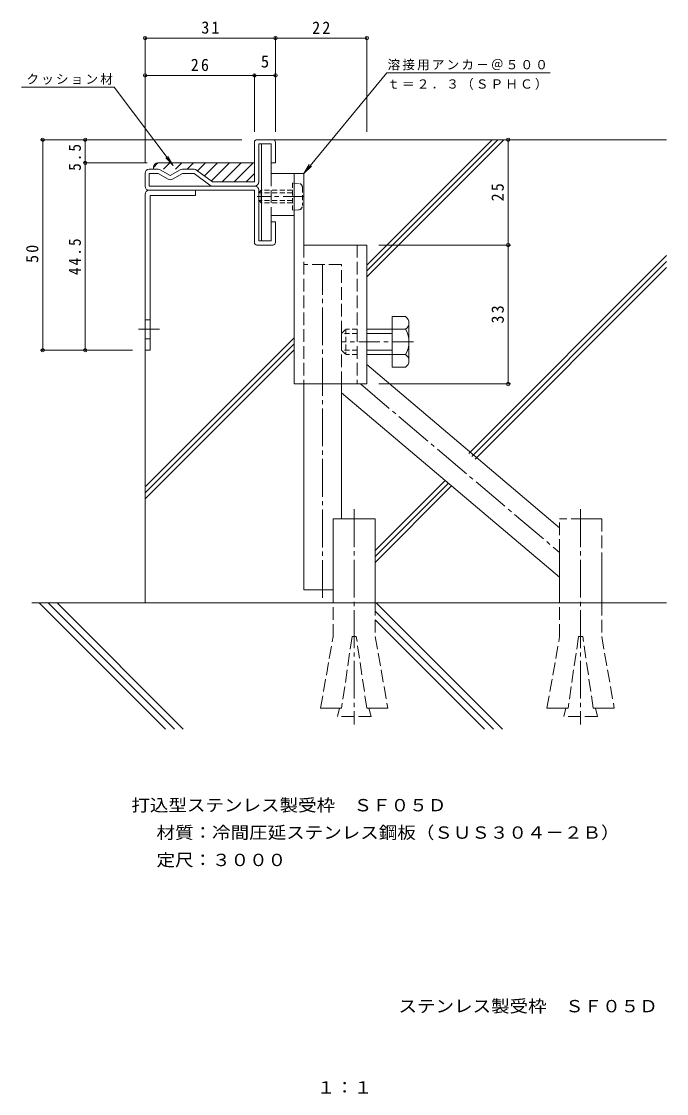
# Model space of a CAD drawing. Units: millimetres, scale not verified. Extents: x -91 to 62, y -133 to 121.
import ezdxf
from ezdxf.enums import TextEntityAlignment as Align

# ---------------------------------------------------------------- set-up
doc = ezdxf.new("R2010")
doc.units = ezdxf.units.MM
doc.header["$PDMODE"] = 32
doc.header["$PDSIZE"] = 0.8
for name, pattern in [('CHAIN1', [8, 5, -1, 1, -1]), ('CHAIN2', [12, 9, -1, 1, -1]), ('DASHED1', [1.8, 1.2, -0.6]), ('DASHED3', [4, 3, -1])]:
    doc.linetypes.add(name, pattern=pattern)
for name, color, linetype, lineweight in [('0-1_躯体', 2, 'Continuous', 18), ('0-4_その他', 7, 'Continuous', 18), ('0-5_寸法', 7, 'Continuous', 18), ('0-6_ハッチ', 6, 'DASHED3', 18), ('0-7', 7, 'Continuous', 18), ('0-9', 4, 'Continuous', 18), ('0-A', 3, 'Continuous', 18)]:
    doc.layers.add(name, color=color, linetype=linetype, lineweight=lineweight)
doc.layers.add('D-5', color=2, linetype='Continuous')
doc.layers.add('F-4_F-4ﾚｲﾔ', color=2, linetype='Continuous')
doc.styles.add('ＭＳ ゴシック', font='')
doc.styles.get('ＭＳ ゴシック').set_extended_font_data('MS Gothic')

msp = doc.modelspace()

# ---------------------------------------------------------------- linework, layer by layer
at = {"layer": '0-1_躯体'}
for p, q in [((-35.486, 92.522), (-35.486, 83.122)), ((-34.886, 93.122), (-31.086, 93.122)), ((-31.486, 92.122), (-34.486, 92.122)), ((-34.486, 83.122), (-34.486, 92.122)), ((-30.486, 92.522), (-30.486, 87.622)), ((-61.483, 82.122), (-61.483, 85.122)), ((-58.352, 86.122), (-60.483, 86.122)), ((-60.483, 82.122), (-60.483, 85.122)), ((-58.352, 85.122), (-60.483, 85.122)), ((-55.986, 83.756), (-58.352, 85.122)), ((-57.852, 85.988), (-55.486, 84.622)), ((-53.12, 85.988), (-55.486, 84.622)), ((-54.986, 83.756), (-52.62, 85.122)), ((-49.816, 86.122), (-52.62, 86.122)), ((-49.82, 85.122), (-52.62, 85.122)), ((-46.086, 82.322), (-49.82, 85.122)), ((-49.222, 85.924), (-45.486, 83.122)), ((-60.483, 82.122), (-35.486, 82.122)), ((-35.486, 83.122), (-45.486, 83.122)), ((-61.483, 80.122), (-61.483, 43.122)), ((-60.483, 81.122), (-35.486, 81.122)), ((-49.483, 81.122), (-49.483, 79.922)), ((-35.486, 68.722), (-35.486, 81.122)), ((-34.486, 81.122), (-34.486, 69.122)), ((-30.486, 73.622), (-31.486, 73.622)), ((-31.486, 69.122), (-31.486, 73.622)), ((-30.486, 68.722), (-30.486, 73.622)), ((-31.486, 69.122), (-34.486, 69.122)), ((-34.886, 68.122), (-31.086, 68.122)), ((-60.283, 50.372), (-61.483, 50.372)), ((-60.283, 45.872), (-61.483, 45.872)), ((-60.283, 43.122), (-61.483, 43.122))]:
    msp.add_line(p, q, dxfattribs=at)
at = {"layer": '0-1_躯体', "linetype": 'CHAIN1'}
msp.add_line((-58.075, 48.122), (-63.567, 48.122), dxfattribs=at)
at = {"layer": '0-1_躯体'}
for points in [[(-30.486, 87.622), (-31.486, 87.622), (-31.486, 92.122)], [(-49.483, 79.922), (-60.283, 79.922), (-60.283, 43.122)]]:
    msp.add_lwpolyline(points, dxfattribs=at)
for centre, radius, start, end in [((-34.886, 92.522), 0.6, 90, 180), ((-31.086, 92.522), 0.6, 0, 90), ((-60.483, 85.122), 1, 90, 180), ((-58.352, 85.122), 1, 59.99997, 90), ((-52.62, 85.122), 1, 90, 120.00003), ((-49.816, 85.132), 0.99, 53.12967, 90), ((-60.483, 82.122), 1, 180, 270), ((-55.486, 84.622), 1, 239.99997, 300.00003), ((-45.486, 83.122), 1, 233.13025, 270), ((-35.486, 83.122), 1, 270, 0), ((-35.486, 81.122), 1, 0, 90), ((-60.483, 80.122), 1, 90, 180), ((-34.886, 68.722), 0.6, 180, 270), ((-31.086, 68.722), 0.6, 270, 0)]:
    msp.add_arc(centre, radius, start, end, dxfattribs=at)
at = {"layer": '0-4_その他'}
for p, q in [((-30.486, 117.274), (-8.786, 117.274)), ((-8.786, 117.574), (-8.786, 95.022)), ((-61.486, 87.622), (-61.486, 108.696)), ((-61.486, 108.396), (-35.486, 108.396)), ((-35.486, 95.022), (-35.486, 108.696)), ((-35.486, 108.396), (-30.486, 108.396)), ((-30.486, 95.022), (-30.486, 108.696)), ((-38.462, 93.122), (-86.401, 93.122)), ((-85.801, 43.122), (-85.801, 93.122)), ((-5.951, 68.122), (25.391, 68.122)), ((-64.488, 43.122), (-86.401, 43.122)), ((-5.951, 35.122), (25.391, 35.122))]:
    msp.add_line(p, q, dxfattribs=at)
msp.add_lwpolyline([(24.791, 35.122), (24.791, 68.122), (24.791, 93.122)], dxfattribs=at)
for p in [(-30.486, 117.274), (-8.786, 117.274), (-61.486, 108.396), (-35.486, 108.396), (-30.486, 108.396), (-85.801, 93.122), (24.791, 93.122), (24.791, 68.122), (-85.801, 43.122), (24.791, 35.122)]:
    msp.add_point(p, dxfattribs=at)
at = {"layer": '0-5_寸法'}
for p, q in [((-54.807, 87.028), (-56.04, 89.203)), ((-23.786, 85.122), (-22.459, 87.24)), ((-23.786, 85.122), (-21.956, 86.825))]:
    msp.add_line(p, q, dxfattribs=at)
for points in [[(-23.786, 85.122), (-4.031, 109.037), (34.807, 109.037)], [(-90.854, 105.627), (-68.852, 105.627), (-54.807, 87.028), (-56.561, 88.81)]]:
    msp.add_lwpolyline(points, dxfattribs=at)
at = {"layer": '0-6_ハッチ', "linetype": 'Continuous'}
for p, q in [((-31.086, 93.122), (62.432, 93.122)), ((20.958, 93.122), (-8.786, 63.377)), ((22.372, 93.122), (-8.786, 61.963)), ((23.787, 93.122), (-8.786, 60.548)), ((62.432, 65.601), (15.413, 18.581)), ((62.432, 64.187), (16.179, 17.934)), ((62.432, 62.773), (16.945, 17.286)), ((-26.087, 46.077), (-61.487, 10.677)), ((-26.087, 44.663), (-61.487, 9.262)), ((-61.487, 44.112), (-61.487, -16.878)), ((-26.087, 43.248), (-61.487, 7.848)), ((-8.786, 39.713), (37.014, 0.998)), ((-23.786, -13.731), (-23.786, 35.122)), ((-14.786, 3.122), (-14.786, 35.122)), ((-14.786, 33.001), (37.014, -10.787)), ((9.826, 12.195), (-6.786, -4.418)), ((10.593, 11.547), (-6.786, -5.832)), ((11.359, 10.899), (-6.786, -7.246)), ((-6.786, 3.122), (-6.786, -16.878)), ((42.729, 3.122), (47.013, 3.122)), ((37.014, -16.878), (37.014, -4.743)), ((47.013, -7.197), (47.013, -16.878)), ((-16.786, -13.731), (-23.786, -13.731)), ((62.432, -16.878), (-88.375, -16.878)), ((-86.631, -16.878), (-56.631, -46.878)), ((-84.509, -16.878), (-54.509, -46.878)), ((-82.388, -16.878), (-52.388, -46.878)), ((-6.588, -16.878), (23.412, -46.878)), ((-6.786, -18.801), (21.291, -46.878)), ((-6.786, -20.922), (19.17, -46.878))]:
    msp.add_line(p, q, dxfattribs=at)
at = {"layer": '0-6_ハッチ'}
for p, q in [((-14.786, 63.534), (-23.786, 63.534)), ((-14.786, 35.122), (-14.786, 63.534)), ((42.729, 3.122), (37.014, 3.122)), ((37.014, -4.743), (37.014, 3.122)), ((47.013, 3.122), (47.013, -7.197)), ((-16.786, -24.878), (-16.786, -16.878)), ((-6.786, -16.878), (-6.786, -24.878)), ((37.014, -24.878), (37.014, -16.878)), ((47.013, -16.878), (47.013, -24.878)), ((-19.786, -41.878), (-16.786, -24.878)), ((-12.286, -24.878), (-14.786, -41.878)), ((-12.286, -24.878), (-11.286, -24.878)), ((-8.786, -41.878), (-11.286, -24.878)), ((-6.786, -24.878), (-3.786, -41.878)), ((34.013, -41.878), (37.014, -24.878)), ((41.513, -24.878), (39.014, -41.878)), ((41.513, -24.878), (42.514, -24.878)), ((45.014, -41.878), (42.514, -24.878)), ((47.013, -24.878), (50.014, -41.878)), ((-15.286, -41.878), (-15.786, -43.878)), ((-6.786, -41.878), (-8.786, -41.878)), ((-8.286, -41.878), (-7.786, -43.878)), ((-3.786, -41.878), (-6.786, -41.878)), ((37.014, -41.878), (34.013, -41.878)), ((39.014, -41.878), (37.014, -41.878)), ((38.514, -41.878), (38.014, -43.878)), ((47.013, -41.878), (45.014, -41.878)), ((45.513, -41.878), (46.014, -43.878)), ((50.014, -41.878), (47.013, -41.878)), ((-7.786, -43.878), (-15.786, -43.878)), ((46.014, -43.878), (38.014, -43.878))]:
    msp.add_line(p, q, dxfattribs=at)
at = {"layer": '0-6_ハッチ', "linetype": 'CHAIN2'}
for p, q in [((-19.286, -15.68), (-19.286, 63.534)), ((-10.325, 35.122), (37.014, -4.894)), ((-11.786, 5.397), (-11.786, -45.749)), ((42.014, 5.397), (42.014, -45.749))]:
    msp.add_line(p, q, dxfattribs=at)
at = {"layer": '0-6_ハッチ', "linetype": 'Continuous'}
msp.add_lwpolyline([(-16.786, -16.878), (-16.786, 3.122), (-6.786, 3.122)], dxfattribs=at)
at = {"layer": '0-6_ハッチ'}
msp.add_lwpolyline([(-14.786, -41.878), (-16.786, -41.878), (-19.786, -41.878)], dxfattribs=at)
at = {"layer": '0-7'}
for p, q in [((-61.486, 87.622), (-61.486, 117.574)), ((-61.486, 117.274), (-30.486, 117.274)), ((-30.486, 95.022), (-30.486, 117.574)), ((-75.687, 87.622), (-75.687, 93.122)), ((-73.187, 93.122), (-75.387, 93.122)), ((-60.986, 87.622), (-75.987, 87.622)), ((-75.687, 43.122), (-75.687, 87.622)), ((-73.187, 43.122), (-75.387, 43.122))]:
    msp.add_line(p, q, dxfattribs=at)
for p in [(-61.486, 117.274), (-30.486, 117.274), (-75.687, 93.122), (-75.687, 87.622), (-75.687, 43.122)]:
    msp.add_point(p, dxfattribs=at)
at = {"layer": '0-9'}
for p, q in [((-59.486, 86.561), (-58.426, 87.622)), ((-59.486, 86.622), (-59.486, 86.122)), ((-58.487, 87.622), (-35.486, 87.622)), ((-57.097, 86.122), (-55.597, 87.622)), ((-54.269, 86.122), (-52.769, 87.622)), ((-51.44, 86.122), (-49.941, 87.622)), ((-48.987, 85.747), (-47.112, 87.622)), ((-47.371, 84.535), (-44.284, 87.622)), ((-45.754, 83.323), (-41.455, 87.622)), ((-43.127, 83.122), (-38.627, 87.622)), ((-40.298, 83.122), (-35.798, 87.622)), ((-37.47, 83.122), (-35.486, 85.105))]:
    msp.add_line(p, q, dxfattribs=at)
msp.add_arc((-58.487, 86.622), 1, 90, 180, dxfattribs=at)
at = {"layer": '0-A'}
for p, q in [((-33.786, 92.122), (-33.786, 69.122)), ((-33.786, 92.122), (-31.486, 92.122)), ((-31.486, 92.122), (-31.486, 85.122)), ((-23.786, 85.122), (-31.486, 85.122)), ((-26.087, 85.122), (-26.087, 35.122)), ((-23.786, 85.122), (-23.786, 68.122)), ((-33.886, 81.122), (-34.506, 80.522)), ((-33.786, 80.522), (-34.487, 80.522)), ((-33.786, 78.722), (-34.487, 78.722)), ((-26.087, 75.122), (-31.486, 75.122)), ((-31.486, 75.122), (-31.486, 69.122)), ((-31.486, 69.122), (-33.786, 69.122)), ((-8.786, 68.122), (-23.786, 68.122)), ((-8.786, 68.122), (-8.786, 35.122)), ((-2.787, 51.122), (-2.787, 39.122)), ((0.414, 51.122), (-2.787, 51.122)), ((1.214, 49.622), (1.214, 40.622)), ((0.414, 48.122), (-8.786, 48.122)), ((-2.787, 47.122), (-8.786, 47.122)), ((-2.787, 43.122), (-8.786, 43.122)), ((0.414, 42.122), (-8.786, 42.122)), ((0.414, 39.122), (-2.787, 39.122)), ((-8.786, 35.122), (-26.087, 35.122))]:
    msp.add_line(p, q, dxfattribs=at)
at = {"layer": '0-A', "linetype": 'DASHED3'}
for p, q in [((-31.486, 85.122), (-31.486, 75.122)), ((-23.786, 68.122), (-23.786, 35.122)), ((-11.087, 68.122), (-11.087, 35.122))]:
    msp.add_line(p, q, dxfattribs=at)
at = {"layer": '0-A', "linetype": 'DASHED1'}
for p, q in [((-26.486, 82.872), (-26.486, 76.372)), ((-25.017, 82.769), (-26.486, 82.872)), ((-24.086, 81.771), (-24.086, 77.472)), ((-26.486, 81.122), (-33.886, 81.122)), ((-26.486, 80.522), (-33.786, 80.522)), ((-26.486, 78.122), (-33.886, 78.122)), ((-26.486, 78.722), (-33.786, 78.722)), ((-25.017, 76.474), (-26.486, 76.372)), ((-14.786, 47.122), (-13.787, 48.122)), ((-11.087, 47.122), (-14.786, 47.122)), ((-14.786, 47.122), (-14.786, 43.122)), ((-11.087, 43.122), (-14.786, 43.122)), ((-14.786, 43.122), (-13.787, 42.122)), ((-11.087, 42.122), (-13.787, 42.122))]:
    msp.add_line(p, q, dxfattribs=at)
at = {"layer": '0-A', "linetype": 'CHAIN1'}
for p, q in [((-23.695, 79.622), (-34.876, 79.622)), ((2.289, 45.122), (-14.786, 45.122))]:
    msp.add_line(p, q, dxfattribs=at)
at = {"layer": '0-A'}
msp.add_lwpolyline([(-33.886, 81.122), (-33.886, 78.122), (-34.487, 78.722)], dxfattribs=at)
at = {"layer": '0-A', "linetype": 'DASHED1'}
msp.add_lwpolyline([(-11.087, 48.122), (-13.787, 48.122), (-13.787, 42.122)], dxfattribs=at)
for centre, start, end in [((-25.086, 81.771), 0, 85.99397), ((-25.086, 77.472), 274.00603, 0)]:
    msp.add_arc(centre, 1, start, end, dxfattribs=at)
at = {"layer": '0-A'}
for centre, radius, start, end in [((-0.593, 49.622), 1.806, 303.85484, 56.14516), ((-4.811, 45.122), 6.025, 330.13675, 29.86325), ((-0.593, 40.622), 1.806, 303.85484, 56.14516)]:
    msp.add_arc(centre, radius, start, end, dxfattribs=at)

# ---------------------------------------------------------------- texts
at = {"layer": '0-4_その他', "color": 2, "style": 'ＭＳ ゴシック'}
msp.add_text('5', height=2.933, dxfattribs=at).set_placement((-33.986, 109.396), align=Align.BOTTOM_LEFT)
at = {"layer": '0-4_その他', "color": 2, "char_height": 2.933, "attachment_point": 7, "style": 'ＭＳ ゴシック'}
for s, insert in [('\\T1.27;\\W0.95;22', (-21.761, 118.274)), ('\\T1.27;\\W0.95;26', (-50.611, 109.396))]:
    msp.add_mtext(s, dxfattribs=dict(at, insert=insert))
at = {"layer": '0-4_その他', "color": 2, "char_height": 2.933, "attachment_point": 7, "rotation": 90, "style": 'ＭＳ ゴシック'}
for s, insert in [('\\T1.27;\\W0.95;25', (23.791, 78.497)), ('\\T1.27;\\W0.95;50', (-86.801, 63.872)), ('\\T1.27;\\W0.95;33', (23.791, 49.497))]:
    msp.add_mtext(s, dxfattribs=dict(at, insert=insert))
at = {"layer": '0-5_寸法', "char_height": 2.199, "attachment_point": 7, "style": 'ＭＳ ゴシック'}
for s, insert in [('\\T1.17;溶接用アンカ－＠５００', (-3.865, 109.599)), ('\\T1.17;クッション材', (-89.668, 106.189)), ('\\T1.17;ｔ＝２．３（ＳＰＨＣ）', (-3.943, 104.976))]:
    msp.add_mtext(s, dxfattribs=dict(at, insert=insert))
at = {"layer": '0-7', "color": 2, "insert": (-48.111, 118.274), "char_height": 2.933, "attachment_point": 7, "style": 'ＭＳ ゴシック'}
msp.add_mtext('\\T1.27;\\W0.95;31', dxfattribs=at)
at = {"layer": '0-7', "color": 2, "char_height": 2.933, "attachment_point": 7, "rotation": 90, "style": 'ＭＳ ゴシック'}
for s, insert in [('\\T1.27;\\W0.9;5.5', (-76.687, 85.75)), ('\\T1.28;\\W0.9;44.5', (-76.687, 60.997))]:
    msp.add_mtext(s, dxfattribs=dict(at, insert=insert))
at = {"layer": 'D-5', "style": 'ＭＳ ゴシック', "width": 1.1}
for s, p in [('打込型ステンレス製受枠\u3000ＳＦ０５Ｄ', (-64.727, -67.247)), ('材質：冷間圧延ステンレス鋼板（ＳＵＳ３０４－２Ｂ）', (-58.756, -73.747)), ('定尺：３０００', (-58.756, -80.247))]:
    msp.add_text(s, height=2.933, dxfattribs=at).set_placement(p, align=Align.BOTTOM_LEFT)
at = {"layer": 'F-4_F-4ﾚｲﾔ', "style": 'ＭＳ ゴシック', "width": 1.1}
for s, p in [('ステンレス製受枠\u3000ＳＦ０５Ｄ', (-1.276, -114.97)), ('１：１', (-20.662, -134.262))]:
    msp.add_text(s, height=2.933, dxfattribs=at).set_placement(p, align=Align.BOTTOM_LEFT)

doc.saveas('drawing.dxf')
